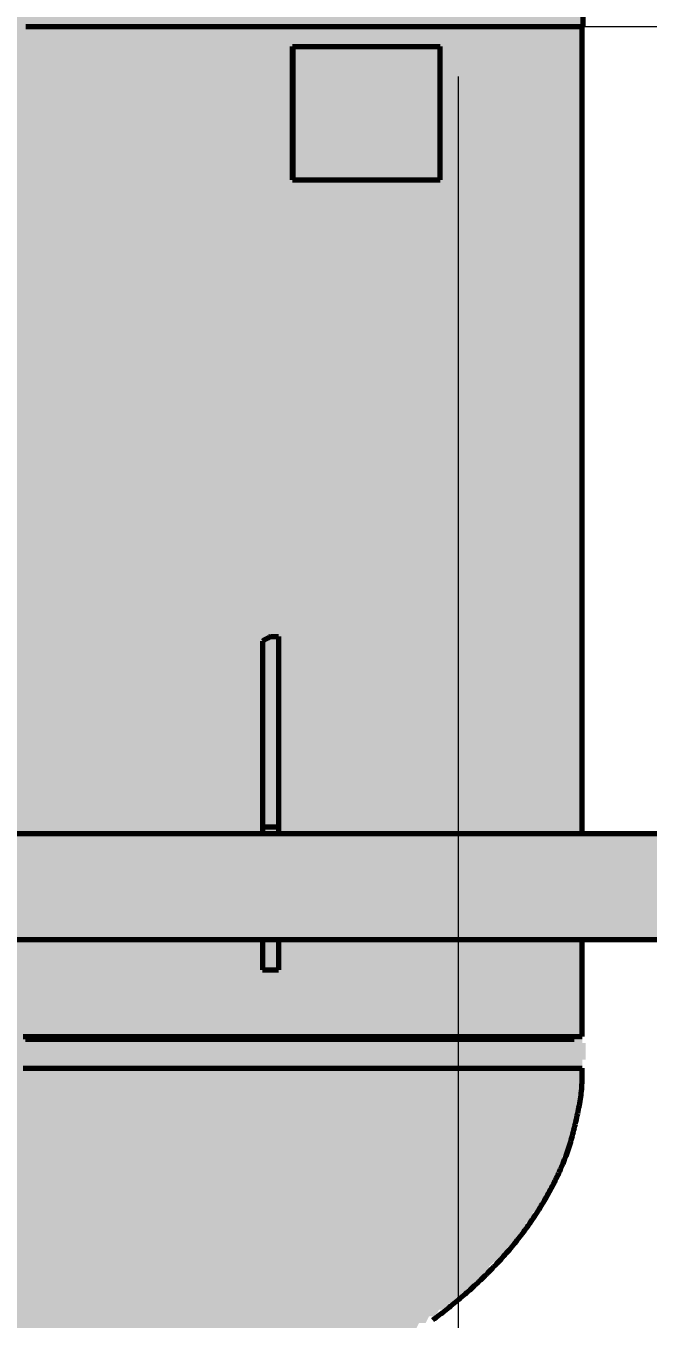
# Model space of a CAD drawing. Header units: millimetres. Extents: x 0 to 2382, y 0 to 420.
# Drawn here: x 2180.81 to 2199.48, y 236.02 to 274.82 of the extents above; entities that cross this region are included whole.
import ezdxf

# ---------------------------------------------------------------- set-up
doc = ezdxf.new("R2010")
doc.units = ezdxf.units.MM
for name, color, linetype, lineweight in [('01-VISIBLE', 7, 'CONTINUOUS', 70), ('04-COTA', 3, 'CONTINUOUS', 18), ('13-GRAFICA', 30, 'CONTINUOUS', 18)]:
    doc.layers.add(name, color=color, linetype=linetype, lineweight=lineweight)
doc.styles.add('ISO3098', font='isocpeur.ttf')
doc.dimstyles.new('FLAMA-IRAM', dxfattribs={"dimtxt": 3.5, "dimasz": 3.5, "dimexe": 2, "dimexo": 1.5, "dimgap": 1, "dimtad": 1, "dimdec": 1, "dimtxsty": 'ISO3098', "dimblk": 'IRAM_FLECHA', "dimblk1": 'IRAM_FLECHA', "dimblk2": 'IRAM_FLECHA', "dimcen": 2.5, "dimclrd": 256, "dimclre": 256, "dimclrt": 256, "dimazin": 3, "dimtfac": 1, "dimtmove": 0, "dimatfit": 3, "dimlwd": 18, "dimlwe": 18})

# ---------------------------------------------------------------- blocks, each defined once
blk = doc.blocks.new('IRAM_FLECHA')
blk.add_solid([(0, 0), (-1, 0.125), (-1, -0.125)])

msp = doc.modelspace()

# ---------------------------------------------------------------- hatches: boundary and pattern name
at = {"layer": '13-GRAFICA', "true_color": 0xb21820}
h = msp.add_hatch(color=7, dxfattribs=at)
h.dxf.hatch_style = 1
h.paths.add_polyline_path([(2197, 334.5), (2197, 296.2), (2197, 274.8), (2197, 250.6), (2193.2, 250.6), (2193.2, 270.2), (2193.2, 274.2), (2193.2, 274.8), (2196.8, 274.8), (2196.8, 296.2), (2193.2, 296.2), (2193.2, 334.5)])
h = msp.add_hatch(color=7, dxfattribs=at)
h.dxf.hatch_style = 1
h.paths.add_polyline_path([(2197.5, 334.5), (2197.5, 250.6), (2197.4, 250.6), (2197.4, 274.8), (2197.4, 296.2), (2197.4, 334.5)])
at = {"layer": '13-GRAFICA', "true_color": 0xffffff}
h = msp.add_hatch(color=7, dxfattribs=at)
h.dxf.hatch_style = 1
h.paths.add_polyline_path([(2196.8, 296.2), (2196.8, 274.8), (2159.2, 274.8), (2159.2, 296.2)])
h = msp.add_hatch(color=7, dxfattribs=at)
h.dxf.hatch_style = 1
h.paths.add_polyline_path([(2197, 274.8), (2197, 296.2), (2197.4, 296.2), (2197.4, 274.8)])
at = {"layer": '13-GRAFICA', "true_color": 0xb21820}
h = msp.add_hatch(color=7, dxfattribs=at)
h.dxf.hatch_style = 1
h.paths.add_polyline_path([(2188.4, 250.6), (2188.4, 256.5), (2187.9, 256.4), (2187.9, 250.6), (2178.2, 250.6), (2178.2, 269.9), (2180.3, 269.9), (2180.3, 274.5), (2178.2, 274.5), (2178.2, 274.8), (2188.8, 274.8), (2188.8, 274.2), (2188.8, 270.2), (2188.8, 250.6)])
h = msp.add_hatch(color=7, dxfattribs=at)
h.dxf.hatch_style = 1
h.paths.add_polyline_path([(2193.2, 274.8), (2193.2, 274.2), (2188.8, 274.2), (2188.8, 274.8)])
h = msp.add_hatch(color=7, dxfattribs=at)
h.dxf.hatch_style = 1
h.paths.add_polyline_path([(2197, 250.6), (2197, 274.8), (2197.4, 274.8), (2197.4, 250.6)])
at = {"layer": '13-GRAFICA', "true_color": 0xf7c8d7}
h = msp.add_hatch(color=7, dxfattribs=at)
h.dxf.hatch_style = 1
h.paths.add_polyline_path([(2188.8, 270.2), (2188.8, 274.2), (2193.2, 274.2), (2193.2, 270.2)])
at = {"layer": '13-GRAFICA', "true_color": 0x005eaa}
h = msp.add_hatch(color=7, dxfattribs=at)
h.dxf.hatch_style = 1
h.paths.add_polyline_path([(2192.934, 272.998), (2192.928, 272.941), (2192.919, 272.884), (2192.906, 272.828), (2192.889, 272.773), (2192.869, 272.719), (2192.845, 272.667), (2192.818, 272.616), (2192.788, 272.567), (2192.754, 272.52), (2192.718, 272.476), (2192.678, 272.434), (2192.636, 272.394), (2192.592, 272.358), (2192.545, 272.324), (2192.496, 272.294), (2192.445, 272.267), (2192.393, 272.243), (2192.339, 272.223), (2192.284, 272.206), (2192.228, 272.193), (2192.171, 272.184), (2192.114, 272.178), (2192.056, 272.176), (2191.998, 272.178), (2191.941, 272.184), (2191.884, 272.193), (2191.828, 272.206), (2191.773, 272.223), (2191.719, 272.243), (2191.667, 272.267), (2191.616, 272.294), (2191.567, 272.324), (2191.52, 272.358), (2191.476, 272.394), (2191.434, 272.434), (2191.394, 272.476), (2191.358, 272.52), (2191.324, 272.567), (2191.294, 272.616), (2191.267, 272.667), (2191.243, 272.719), (2191.223, 272.773), (2191.206, 272.828), (2191.193, 272.884), (2191.184, 272.941), (2191.178, 272.998), (2191.176, 273.056), (2191.178, 273.114), (2191.184, 273.171), (2191.193, 273.228), (2191.206, 273.284), (2191.223, 273.339), (2191.243, 273.393), (2191.267, 273.445), (2191.294, 273.496), (2191.324, 273.545), (2191.358, 273.592), (2191.394, 273.636), (2191.434, 273.678), (2191.476, 273.718), (2191.52, 273.754), (2191.567, 273.788), (2191.616, 273.818), (2191.667, 273.845), (2191.719, 273.869), (2191.773, 273.889), (2191.828, 273.906), (2191.884, 273.919), (2191.941, 273.928), (2191.998, 273.934), (2192.056, 273.936), (2192.114, 273.934), (2192.171, 273.928), (2192.228, 273.919), (2192.284, 273.906), (2192.339, 273.889), (2192.393, 273.869), (2192.445, 273.845), (2192.496, 273.818), (2192.545, 273.788), (2192.592, 273.754), (2192.636, 273.718), (2192.678, 273.678), (2192.718, 273.636), (2192.754, 273.592), (2192.788, 273.545), (2192.818, 273.496), (2192.845, 273.445), (2192.869, 273.393), (2192.889, 273.339), (2192.906, 273.284), (2192.919, 273.228), (2192.928, 273.171), (2192.934, 273.114), (2192.936, 273.056)])
at = {"layer": '13-GRAFICA', "true_color": 0xb21820}
h = msp.add_hatch(color=7, dxfattribs=at)
h.dxf.hatch_style = 1
h.paths.add_polyline_path([(2188.8, 250.6), (2188.8, 270.2), (2193.2, 270.2), (2193.2, 250.6)])
h = msp.add_hatch(color=7, dxfattribs=at)
h.dxf.hatch_style = 1
h.paths.add_polyline_path([(2188.4, 256.5), (2188.4, 250.6), (2187.9, 250.6), (2187.9, 256.4)])
h = msp.add_hatch(color=7, dxfattribs=at)
h.dxf.hatch_style = 1
h.paths.add_polyline_path([(2153.3, 247.4), (2153.3, 250.6), (2202.7, 250.6), (2202.7, 247.4)])
h = msp.add_hatch(color=7, dxfattribs=at)
h.dxf.hatch_style = 1
h.paths.add_polyline_path([(2167.6, 247.4), (2167.6, 246.5), (2168.1, 246.5), (2168.1, 247.4), (2177.8, 247.4), (2177.8, 244.6), (2178.2, 244.6), (2178.2, 247.4), (2187.9, 247.4), (2187.9, 246.5), (2188.4, 246.5), (2188.4, 247.4), (2197.5, 247.4), (2197.5, 244.5), (2158.5, 244.5), (2158.5, 247.4)])
h = msp.add_hatch(color=7, dxfattribs=at)
h.dxf.hatch_style = 1
h.paths.add_polyline_path([(2188.4, 247.4), (2188.4, 246.5), (2187.9, 246.5), (2187.9, 247.4)])
h = msp.add_hatch(color=7, dxfattribs=at)
h.dxf.hatch_style = 1
h.paths.add_polyline_path([(2197.1, 244.5), (2197.1, 244.4), (2158.9, 244.4), (2158.9, 244.5)])
h = msp.add_hatch(color=7, dxfattribs=at)
h.dxf.hatch_style = 1
h.paths.add_polyline_path([(2158.4, 243.8), (2158.4, 244.3), (2158.5, 244.3), (2158.5, 244.4), (2197.5, 244.4), (2197.5, 244.3), (2197.6, 244.3), (2197.6, 243.8), (2197.5, 243.8), (2197.5, 243.7), (2158.5, 243.7), (2158.5, 243.8)])
h = msp.add_hatch(color=7, dxfattribs=at)
h.dxf.hatch_style = 1
h.paths.add_polyline_path([(2176.9, 231.9), (2176.9, 232), (2176.5, 232), (2176.5, 232.1), (2176.1, 232.1), (2176.1, 232.2), (2175.6, 232.2), (2175.6, 232.3), (2175.2, 232.3), (2175.2, 232.4), (2174.8, 232.4), (2174.8, 232.5), (2174.3, 232.5), (2174.3, 232.6), (2173.4, 232.6), (2173.4, 232.7), (2171.9, 232.8), (2171.9, 232.9), (2171.6, 232.9), (2171.6, 233), (2171.4, 233), (2171.4, 233.1), (2171.1, 233.1), (2171.1, 233.2), (2170.8, 233.2), (2170.8, 233.3), (2170.5, 233.3), (2170.5, 233.4), (2170.2, 233.4), (2170.2, 233.5), (2169.9, 233.5), (2169.9, 233.6), (2169, 233.7), (2169, 233.8), (2168.6, 233.8), (2168.6, 233.9), (2168.2, 233.9), (2168.2, 234), (2167.7, 234), (2167.7, 234.1), (2167.3, 234.1), (2167.3, 234.2), (2166.8, 234.2), (2166.8, 234.3), (2166.4, 234.3), (2166.4, 234.4), (2165.7, 234.5), (2165.4, 234.9), (2165.2, 234.9), (2164.9, 235.3), (2164.7, 235.3), (2164.5, 235.6), (2164.3, 235.6), (2164, 236), (2163.8, 236), (2163.5, 236.4), (2163.3, 236.4), (2163, 236.8), (2162.8, 236.8), (2162.5, 237.2), (2162.3, 237.2), (2162.1, 237.5), (2161.9, 237.5), (2161.6, 237.9), (2161.4, 237.9), (2161.4, 238), (2161, 238.3), (2161, 238.5), (2160.9, 238.5), (2160.9, 238.7), (2160.8, 238.7), (2160.8, 238.9), (2160.7, 238.9), (2160.5, 239.5), (2160.3, 239.6), (2160.3, 239.8), (2160.2, 239.8), (2160.2, 240), (2160.1, 240), (2160.1, 240.2), (2160, 240.2), (2160, 240.4), (2159.9, 240.4), (2159.9, 240.6), (2159.8, 240.6), (2159.8, 240.8), (2159.7, 240.8), (2159.7, 241), (2159.6, 241), (2159.6, 241.2), (2159.5, 241.2), (2159.5, 241.4), (2159.4, 241.4), (2159.4, 241.6), (2159.3, 241.6), (2159.3, 241.8), (2159.2, 241.8), (2159.2, 242), (2159.1, 242), (2159.1, 242.3), (2159, 242.3), (2159, 242.5), (2158.9, 242.5), (2158.9, 242.7), (2158.8, 242.7), (2158.8, 243), (2158.7, 243), (2158.7, 243.2), (2158.6, 243.2), (2158.6, 243.4), (2158.5, 243.4), (2158.5, 243.7), (2197.5, 243.7), (2197.5, 242.8), (2197.4, 242.8), (2197.4, 242.2), (2197.3, 242.2), (2197.3, 241.7), (2197.2, 241.7), (2197.1, 241.1), (2197, 241.1), (2197, 240.9), (2196.9, 240.9), (2196.9, 240.6), (2196.8, 240.6), (2196.7, 240.1), (2196.5, 240), (2196.4, 239.6), (2196.2, 239.5), (2196.2, 239.3), (2196, 239.2), (2196, 239), (2195.8, 238.9), (2195.8, 238.7), (2195.6, 238.6), (2195.6, 238.4), (2194.7, 237.6), (2194.7, 237.4), (2194.6, 237.4), (2194, 236.7), (2193.8, 236.7), (2193.7, 236.5), (2193.5, 236.5), (2193.4, 236.3), (2193.2, 236.3), (2193.1, 236.1), (2192.9, 236.1), (2192.8, 235.9), (2192.6, 235.9), (2192.5, 235.7), (2192.3, 235.7), (2192.3, 235.6), (2192, 235.5), (2191.9, 235.3), (2191.5, 235.2), (2191.4, 235), (2191.2, 235), (2191.1, 234.8), (2190.9, 234.8), (2190.9, 234.7), (2190.6, 234.6), (2190.5, 234.4), (2190.2, 234.4), (2190.2, 234.3), (2189.6, 234.2), (2189.6, 234.1), (2189.4, 234.1), (2189.4, 234), (2188.5, 233.8), (2188.5, 233.7), (2188.3, 233.7), (2188.3, 233.6), (2188, 233.6), (2188, 233.5), (2187.7, 233.5), (2187.7, 233.4), (2187.5, 233.4), (2187.5, 233.3), (2186.6, 233.1), (2186.6, 233), (2186.1, 232.9), (2186.1, 232.8), (2185.8, 232.8), (2185.8, 232.7), (2185.6, 232.7), (2185.6, 232.6), (2184.2, 232.5), (2184.2, 232.4), (2183.3, 232.4), (2183.3, 232.3), (2182.5, 232.3), (2182.5, 232.2), (2181.7, 232.2), (2181.7, 232.1), (2180.8, 232.1), (2180.8, 232), (2180, 232), (2180, 231.9), (2179.2, 231.9), (2179.2, 231.8), (2178.3, 231.8), (2178.3, 231.7), (2177.8, 231.7), (2177.8, 231.8)])

# ---------------------------------------------------------------- linework, layer by layer
at = {"layer": '01-VISIBLE'}
for p, q in [((2197.53, 274.799), (2197.53, 296.201)), ((2197.5, 250.588), (2197.5, 274.799)), ((2188.807, 274.199), (2188.824, 274.199)), ((2188.807, 270.199), (2188.807, 274.199)), ((2188.824, 270.199), (2188.824, 274.199)), ((2193.239, 270.199), (2193.239, 274.199)), ((2188.807, 270.199), (2188.824, 270.199)), ((2188.15, 256.5), (2188.387, 256.5)), ((2188.387, 256.5), (2188.387, 250.794)), ((2187.912, 256.364), (2187.912, 250.794)), ((2187.912, 250.794), (2187.912, 250.588)), ((2187.912, 250.794), (2188.387, 250.794)), ((2188.387, 250.794), (2188.387, 250.588)), ((2153.3, 250.588), (2202.7, 250.588)), ((2153.3, 247.412), (2202.7, 247.412)), ((2187.912, 247.412), (2187.912, 246.5)), ((2188.387, 247.412), (2188.387, 246.5)), ((2197.5, 244.5), (2197.5, 247.412)), ((2187.912, 246.5), (2188.387, 246.5)), ((2197.073, 244.405), (2197.025, 244.5))]:
    msp.add_line(p, q, dxfattribs=at)
for points in [[(2180.804, 274.799), (2180.854, 274.799), (2180.904, 274.799), (2180.954, 274.799), (2181.004, 274.799), (2181.054, 274.799), (2181.105, 274.799), (2181.155, 274.799), (2181.205, 274.799), (2181.255, 274.799), (2181.305, 274.799), (2181.355, 274.799), (2181.405, 274.799), (2181.455, 274.799), (2181.505, 274.799), (2181.555, 274.799), (2181.605, 274.799), (2181.655, 274.799), (2181.706, 274.799), (2181.756, 274.799), (2181.806, 274.799), (2181.856, 274.799), (2181.906, 274.799), (2181.956, 274.799), (2182.006, 274.799), (2182.056, 274.799), (2182.106, 274.799), (2182.156, 274.799), (2182.206, 274.799), (2182.256, 274.799), (2182.306, 274.799), (2182.357, 274.799), (2182.407, 274.799), (2182.457, 274.799), (2182.507, 274.799), (2182.557, 274.799), (2182.607, 274.799), (2182.657, 274.799), (2182.707, 274.799), (2182.757, 274.799), (2182.807, 274.799), (2182.857, 274.799), (2182.907, 274.799), (2182.957, 274.799), (2183.008, 274.799), (2183.058, 274.799), (2183.108, 274.799), (2183.158, 274.799), (2183.208, 274.799), (2183.258, 274.799), (2183.308, 274.799), (2183.358, 274.799), (2183.408, 274.799), (2183.458, 274.799), (2183.508, 274.799), (2183.558, 274.799), (2183.608, 274.799), (2183.659, 274.799), (2183.709, 274.799), (2183.759, 274.799), (2183.809, 274.799), (2183.859, 274.799), (2183.909, 274.799), (2183.959, 274.799), (2184.009, 274.799), (2184.059, 274.799), (2184.109, 274.799), (2184.159, 274.799), (2184.209, 274.799), (2184.259, 274.799), (2184.31, 274.799), (2184.36, 274.799), (2184.41, 274.799), (2184.46, 274.799), (2184.51, 274.799), (2184.56, 274.799), (2184.61, 274.799), (2184.66, 274.799), (2184.71, 274.799), (2184.76, 274.799), (2184.81, 274.799), (2184.86, 274.799), (2184.91, 274.799), (2184.961, 274.799), (2185.011, 274.799), (2185.061, 274.799), (2185.111, 274.799), (2185.161, 274.799), (2185.211, 274.799), (2185.261, 274.799), (2185.311, 274.799), (2185.361, 274.799), (2185.411, 274.799), (2185.461, 274.799), (2185.511, 274.799), (2185.561, 274.799), (2185.612, 274.799), (2185.662, 274.799), (2185.712, 274.799), (2185.762, 274.799), (2185.812, 274.799), (2185.862, 274.799), (2185.912, 274.799), (2185.962, 274.799), (2186.012, 274.799), (2186.062, 274.799), (2186.112, 274.799), (2186.162, 274.799), (2186.212, 274.799), (2186.263, 274.799), (2186.313, 274.799), (2186.363, 274.799), (2186.413, 274.799), (2186.463, 274.799), (2186.513, 274.799), (2186.563, 274.799), (2186.613, 274.799), (2186.663, 274.799), (2186.713, 274.799), (2186.763, 274.799), (2186.813, 274.799), (2186.863, 274.799), (2186.914, 274.799), (2186.964, 274.799), (2187.014, 274.799), (2187.064, 274.799), (2187.114, 274.799), (2187.164, 274.799), (2187.214, 274.799), (2187.264, 274.799), (2187.314, 274.799), (2187.364, 274.799), (2187.414, 274.799), (2187.464, 274.799), (2187.514, 274.799), (2187.565, 274.799), (2187.615, 274.799), (2187.665, 274.799), (2187.715, 274.799), (2187.765, 274.799), (2187.815, 274.799), (2187.865, 274.799), (2187.915, 274.799), (2187.965, 274.799), (2188.015, 274.799), (2188.065, 274.799), (2188.115, 274.799), (2188.166, 274.799), (2188.216, 274.799), (2188.266, 274.799), (2188.316, 274.799), (2188.366, 274.799), (2188.416, 274.799), (2188.466, 274.799), (2188.516, 274.799), (2188.566, 274.799), (2188.616, 274.799), (2188.666, 274.799), (2188.716, 274.799), (2188.766, 274.799), (2188.817, 274.799), (2188.867, 274.799), (2188.917, 274.799), (2188.967, 274.799), (2189.017, 274.799), (2189.067, 274.799), (2189.117, 274.799), (2189.167, 274.799), (2189.217, 274.799), (2189.267, 274.799), (2189.317, 274.799), (2189.367, 274.799), (2189.417, 274.799), (2189.468, 274.799), (2189.518, 274.799), (2189.568, 274.799), (2189.618, 274.799), (2189.668, 274.799), (2189.718, 274.799), (2189.768, 274.799), (2189.818, 274.799), (2189.868, 274.799), (2189.918, 274.799), (2189.968, 274.799), (2190.018, 274.799), (2190.068, 274.799), (2190.119, 274.799), (2190.169, 274.799), (2190.219, 274.799), (2190.269, 274.799), (2190.319, 274.799), (2190.369, 274.799), (2190.419, 274.799), (2190.469, 274.799), (2190.519, 274.799), (2190.569, 274.799), (2190.619, 274.799), (2190.669, 274.799), (2190.719, 274.799), (2190.77, 274.799), (2190.82, 274.799), (2190.87, 274.799), (2190.92, 274.799), (2190.97, 274.799), (2191.02, 274.799), (2191.07, 274.799), (2191.12, 274.799), (2191.17, 274.799), (2191.22, 274.799), (2191.27, 274.799), (2191.32, 274.799), (2191.37, 274.799), (2191.421, 274.799), (2191.471, 274.799), (2191.521, 274.799), (2191.571, 274.799), (2191.621, 274.799), (2191.671, 274.799), (2191.721, 274.799), (2191.771, 274.799), (2191.821, 274.799), (2191.871, 274.799), (2191.921, 274.799), (2191.971, 274.799), (2192.021, 274.799), (2192.072, 274.799), (2192.122, 274.799), (2192.172, 274.799), (2192.222, 274.799), (2192.272, 274.799), (2192.322, 274.799), (2192.372, 274.799), (2192.422, 274.799), (2192.472, 274.799), (2192.522, 274.799), (2192.572, 274.799), (2192.622, 274.799), (2192.672, 274.799), (2192.723, 274.799), (2192.773, 274.799), (2192.823, 274.799), (2192.873, 274.799), (2192.923, 274.799), (2192.973, 274.799), (2193.023, 274.799), (2193.073, 274.799), (2193.123, 274.799), (2193.173, 274.799), (2193.223, 274.799), (2193.273, 274.799), (2193.323, 274.799), (2193.374, 274.799), (2193.424, 274.799), (2193.474, 274.799), (2193.524, 274.799), (2193.574, 274.799), (2193.624, 274.799), (2193.674, 274.799), (2193.724, 274.799), (2193.774, 274.799), (2193.824, 274.799), (2193.874, 274.799), (2193.924, 274.799), (2193.974, 274.799), (2194.025, 274.799), (2194.075, 274.799), (2194.125, 274.799), (2194.175, 274.799), (2194.225, 274.799), (2194.275, 274.799), (2194.325, 274.799), (2194.375, 274.799), (2194.425, 274.799), (2194.475, 274.799), (2194.525, 274.799), (2194.575, 274.799), (2194.626, 274.799), (2194.676, 274.799), (2194.726, 274.799), (2194.776, 274.799), (2194.826, 274.799), (2194.876, 274.799), (2194.926, 274.799), (2194.976, 274.799), (2195.026, 274.799), (2195.076, 274.799), (2195.126, 274.799), (2195.176, 274.799), (2195.226, 274.799), (2195.277, 274.799), (2195.327, 274.799), (2195.377, 274.799), (2195.427, 274.799), (2195.477, 274.799), (2195.527, 274.799), (2195.577, 274.799), (2195.627, 274.799), (2195.677, 274.799), (2195.727, 274.799), (2195.777, 274.799), (2195.827, 274.799), (2195.877, 274.799), (2195.928, 274.799), (2195.978, 274.799), (2196.028, 274.799), (2196.078, 274.799), (2196.128, 274.799), (2196.178, 274.799), (2196.228, 274.799), (2196.278, 274.799), (2196.328, 274.799), (2196.378, 274.799), (2196.428, 274.799), (2196.478, 274.799), (2196.528, 274.799), (2196.579, 274.799), (2196.629, 274.799), (2196.679, 274.799), (2196.729, 274.799), (2196.779, 274.799), (2196.829, 274.799), (2196.879, 274.799), (2196.929, 274.799), (2196.979, 274.799), (2197.029, 274.799), (2197.079, 274.799), (2197.129, 274.799), (2197.179, 274.799), (2197.23, 274.799), (2197.28, 274.799), (2197.33, 274.799), (2197.38, 274.799), (2197.43, 274.799), (2197.48, 274.799), (2197.53, 274.799)], [(2188.824, 274.199), (2188.874, 274.199), (2188.924, 274.199), (2188.974, 274.199), (2189.025, 274.199), (2189.075, 274.199), (2189.125, 274.199), (2189.175, 274.199), (2189.225, 274.199), (2189.275, 274.199), (2189.326, 274.199), (2189.376, 274.199), (2189.426, 274.199), (2189.476, 274.199), (2189.526, 274.199), (2189.576, 274.199), (2189.627, 274.199), (2189.677, 274.199), (2189.727, 274.199), (2189.777, 274.199), (2189.827, 274.199), (2189.877, 274.199), (2189.928, 274.199), (2189.978, 274.199), (2190.028, 274.199), (2190.078, 274.199), (2190.128, 274.199), (2190.178, 274.199), (2190.229, 274.199), (2190.279, 274.199), (2190.329, 274.199), (2190.379, 274.199), (2190.429, 274.199), (2190.479, 274.199), (2190.53, 274.199), (2190.58, 274.199), (2190.63, 274.199), (2190.68, 274.199), (2190.73, 274.199), (2190.78, 274.199), (2190.831, 274.199), (2190.881, 274.199), (2190.931, 274.199), (2190.981, 274.199), (2191.031, 274.199), (2191.082, 274.199), (2191.132, 274.199), (2191.182, 274.199), (2191.232, 274.199), (2191.282, 274.199), (2191.332, 274.199), (2191.383, 274.199), (2191.433, 274.199), (2191.483, 274.199), (2191.533, 274.199), (2191.583, 274.199), (2191.633, 274.199), (2191.684, 274.199), (2191.734, 274.199), (2191.784, 274.199), (2191.834, 274.199), (2191.884, 274.199), (2191.934, 274.199), (2191.985, 274.199), (2192.035, 274.199), (2192.085, 274.199), (2192.135, 274.199), (2192.185, 274.199), (2192.235, 274.199), (2192.286, 274.199), (2192.336, 274.199), (2192.386, 274.199), (2192.436, 274.199), (2192.486, 274.199), (2192.536, 274.199), (2192.587, 274.199), (2192.637, 274.199), (2192.687, 274.199), (2192.737, 274.199), (2192.787, 274.199), (2192.837, 274.199), (2192.888, 274.199), (2192.938, 274.199), (2192.988, 274.199), (2193.038, 274.199), (2193.088, 274.199), (2193.139, 274.199), (2193.189, 274.199), (2193.239, 274.199)], [(2188.824, 270.199), (2188.874, 270.199), (2188.924, 270.199), (2188.974, 270.199), (2189.025, 270.199), (2189.075, 270.199), (2189.125, 270.199), (2189.175, 270.199), (2189.225, 270.199), (2189.275, 270.199), (2189.326, 270.199), (2189.376, 270.199), (2189.426, 270.199), (2189.476, 270.199), (2189.526, 270.199), (2189.576, 270.199), (2189.627, 270.199), (2189.677, 270.199), (2189.727, 270.199), (2189.777, 270.199), (2189.827, 270.199), (2189.877, 270.199), (2189.928, 270.199), (2189.978, 270.199), (2190.028, 270.199), (2190.078, 270.199), (2190.128, 270.199), (2190.178, 270.199), (2190.229, 270.199), (2190.279, 270.199), (2190.329, 270.199), (2190.379, 270.199), (2190.429, 270.199), (2190.479, 270.199), (2190.53, 270.199), (2190.58, 270.199), (2190.63, 270.199), (2190.68, 270.199), (2190.73, 270.199), (2190.78, 270.199), (2190.831, 270.199), (2190.881, 270.199), (2190.931, 270.199), (2190.981, 270.199), (2191.031, 270.199), (2191.082, 270.199), (2191.132, 270.199), (2191.182, 270.199), (2191.232, 270.199), (2191.282, 270.199), (2191.332, 270.199), (2191.383, 270.199), (2191.433, 270.199), (2191.483, 270.199), (2191.533, 270.199), (2191.583, 270.199), (2191.633, 270.199), (2191.684, 270.199), (2191.734, 270.199), (2191.784, 270.199), (2191.834, 270.199), (2191.884, 270.199), (2191.934, 270.199), (2191.985, 270.199), (2192.035, 270.199), (2192.085, 270.199), (2192.135, 270.199), (2192.185, 270.199), (2192.235, 270.199), (2192.286, 270.199), (2192.336, 270.199), (2192.386, 270.199), (2192.436, 270.199), (2192.486, 270.199), (2192.536, 270.199), (2192.587, 270.199), (2192.637, 270.199), (2192.687, 270.199), (2192.737, 270.199), (2192.787, 270.199), (2192.837, 270.199), (2192.888, 270.199), (2192.938, 270.199), (2192.988, 270.199), (2193.038, 270.199), (2193.088, 270.199), (2193.139, 270.199), (2193.189, 270.199), (2193.239, 270.199)], [(2188.15, 256.5), (2188.111, 256.477), (2188.071, 256.454), (2188.031, 256.432), (2187.992, 256.409), (2187.952, 256.387), (2187.912, 256.364)], [(2180.73, 244.5), (2180.827, 244.5), (2180.925, 244.5), (2181.023, 244.5), (2181.12, 244.5), (2181.218, 244.5), (2181.315, 244.5), (2181.412, 244.5), (2181.51, 244.5), (2181.608, 244.5), (2181.705, 244.5), (2181.803, 244.5), (2181.9, 244.5), (2181.997, 244.5), (2182.095, 244.5), (2182.193, 244.5), (2182.29, 244.5), (2182.387, 244.5), (2182.485, 244.5), (2182.582, 244.5), (2182.68, 244.5), (2182.778, 244.5), (2182.875, 244.5), (2182.972, 244.5), (2183.07, 244.5), (2183.168, 244.5), (2183.265, 244.5), (2183.363, 244.5), (2183.46, 244.5), (2183.557, 244.5), (2183.655, 244.5), (2183.753, 244.5), (2183.85, 244.5), (2183.948, 244.5), (2184.045, 244.5), (2184.142, 244.5), (2184.24, 244.5), (2184.338, 244.5), (2184.435, 244.5), (2184.532, 244.5), (2184.63, 244.5), (2184.727, 244.5), (2184.825, 244.5), (2184.923, 244.5), (2185.02, 244.5), (2185.117, 244.5), (2185.215, 244.5), (2185.312, 244.5), (2185.41, 244.5), (2185.508, 244.5), (2185.605, 244.5), (2185.702, 244.5), (2185.8, 244.5), (2185.898, 244.5), (2185.995, 244.5), (2186.093, 244.5), (2186.19, 244.5), (2186.287, 244.5), (2186.385, 244.5), (2186.483, 244.5), (2186.58, 244.5), (2186.677, 244.5), (2186.775, 244.5), (2186.872, 244.5), (2186.97, 244.5), (2187.068, 244.5), (2187.165, 244.5), (2187.262, 244.5), (2187.36, 244.5), (2187.457, 244.5), (2187.555, 244.5), (2187.653, 244.5), (2187.75, 244.5), (2187.847, 244.5), (2187.945, 244.5), (2188.043, 244.5), (2188.14, 244.5), (2188.238, 244.5), (2188.335, 244.5), (2188.432, 244.5), (2188.53, 244.5), (2188.628, 244.5), (2188.725, 244.5), (2188.823, 244.5), (2188.92, 244.5), (2189.017, 244.5), (2189.115, 244.5), (2189.213, 244.5), (2189.31, 244.5), (2189.407, 244.5), (2189.505, 244.5), (2189.602, 244.5), (2189.7, 244.5), (2189.798, 244.5), (2189.895, 244.5), (2189.992, 244.5), (2190.09, 244.5), (2190.188, 244.5), (2190.285, 244.5), (2190.383, 244.5), (2190.48, 244.5), (2190.577, 244.5), (2190.675, 244.5), (2190.773, 244.5), (2190.87, 244.5), (2190.968, 244.5), (2191.065, 244.5), (2191.162, 244.5), (2191.26, 244.5), (2191.358, 244.5), (2191.455, 244.5), (2191.552, 244.5), (2191.65, 244.5), (2191.747, 244.5), (2191.845, 244.5), (2191.943, 244.5), (2192.04, 244.5), (2192.137, 244.5), (2192.235, 244.5), (2192.332, 244.5), (2192.43, 244.5), (2192.528, 244.5), (2192.625, 244.5), (2192.722, 244.5), (2192.82, 244.5), (2192.918, 244.5), (2193.015, 244.5), (2193.113, 244.5), (2193.21, 244.5), (2193.307, 244.5), (2193.405, 244.5), (2193.503, 244.5), (2193.6, 244.5), (2193.698, 244.5), (2193.795, 244.5), (2193.892, 244.5), (2193.99, 244.5), (2194.088, 244.5), (2194.185, 244.5), (2194.282, 244.5), (2194.38, 244.5), (2194.477, 244.5), (2194.575, 244.5), (2194.673, 244.5), (2194.77, 244.5), (2194.867, 244.5), (2194.965, 244.5), (2195.062, 244.5), (2195.16, 244.5), (2195.258, 244.5), (2195.355, 244.5), (2195.452, 244.5), (2195.55, 244.5), (2195.648, 244.5), (2195.745, 244.5), (2195.843, 244.5), (2195.94, 244.5), (2196.037, 244.5), (2196.135, 244.5), (2196.233, 244.5), (2196.33, 244.5), (2196.427, 244.5), (2196.525, 244.5), (2196.622, 244.5), (2196.72, 244.5), (2196.818, 244.5), (2196.915, 244.5), (2197.012, 244.5), (2197.11, 244.5), (2197.207, 244.5), (2197.305, 244.5), (2197.403, 244.5), (2197.5, 244.5)], [(2197.262, 244.405), (2197.166, 244.405), (2197.07, 244.405), (2196.974, 244.405), (2196.877, 244.405), (2196.781, 244.405), (2196.685, 244.405), (2196.588, 244.405), (2196.492, 244.405), (2196.396, 244.405), (2196.299, 244.405), (2196.203, 244.405), (2196.107, 244.405), (2196.01, 244.405), (2195.914, 244.405), (2195.818, 244.405), (2195.722, 244.405), (2195.625, 244.405), (2195.529, 244.405), (2195.433, 244.405), (2195.336, 244.405), (2195.24, 244.405), (2195.144, 244.405), (2195.047, 244.405), (2194.951, 244.405), (2194.855, 244.405), (2194.758, 244.405), (2194.662, 244.405), (2194.566, 244.405), (2194.469, 244.405), (2194.373, 244.405), (2194.277, 244.405), (2194.181, 244.405), (2194.084, 244.405), (2193.988, 244.405), (2193.892, 244.405), (2193.795, 244.405), (2193.699, 244.405), (2193.603, 244.405), (2193.506, 244.405), (2193.41, 244.405), (2193.314, 244.405), (2193.217, 244.405), (2193.121, 244.405), (2193.025, 244.405), (2192.928, 244.405), (2192.832, 244.405), (2192.736, 244.405), (2192.64, 244.405), (2192.543, 244.405), (2192.447, 244.405), (2192.351, 244.405), (2192.254, 244.405), (2192.158, 244.405), (2192.062, 244.405), (2191.965, 244.405), (2191.869, 244.405), (2191.773, 244.405), (2191.676, 244.405), (2191.58, 244.405), (2191.484, 244.405), (2191.387, 244.405), (2191.291, 244.405), (2191.195, 244.405), (2191.099, 244.405), (2191.002, 244.405), (2190.906, 244.405), (2190.81, 244.405), (2190.713, 244.405), (2190.617, 244.405), (2190.521, 244.405), (2190.424, 244.405), (2190.328, 244.405), (2190.232, 244.405), (2190.135, 244.405), (2190.039, 244.405), (2189.943, 244.405), (2189.846, 244.405), (2189.75, 244.405), (2189.654, 244.405), (2189.558, 244.405), (2189.461, 244.405), (2189.365, 244.405), (2189.269, 244.405), (2189.172, 244.405), (2189.076, 244.405), (2188.98, 244.405), (2188.883, 244.405), (2188.787, 244.405), (2188.691, 244.405), (2188.594, 244.405), (2188.498, 244.405), (2188.402, 244.405), (2188.305, 244.405), (2188.209, 244.405), (2188.113, 244.405), (2188.017, 244.405), (2187.92, 244.405), (2187.824, 244.405), (2187.728, 244.405), (2187.631, 244.405), (2187.535, 244.405), (2187.439, 244.405), (2187.342, 244.405), (2187.246, 244.405), (2187.15, 244.405), (2187.053, 244.405), (2186.957, 244.405), (2186.861, 244.405), (2186.764, 244.405), (2186.668, 244.405), (2186.572, 244.405), (2186.476, 244.405), (2186.379, 244.405), (2186.283, 244.405), (2186.187, 244.405), (2186.09, 244.405), (2185.994, 244.405), (2185.898, 244.405), (2185.801, 244.405), (2185.705, 244.405), (2185.609, 244.405), (2185.512, 244.405), (2185.416, 244.405), (2185.32, 244.405), (2185.223, 244.405), (2185.127, 244.405), (2185.031, 244.405), (2184.935, 244.405), (2184.838, 244.405), (2184.742, 244.405), (2184.646, 244.405), (2184.549, 244.405), (2184.453, 244.405), (2184.357, 244.405), (2184.26, 244.405), (2184.164, 244.405), (2184.068, 244.405), (2183.971, 244.405), (2183.875, 244.405), (2183.779, 244.405), (2183.682, 244.405), (2183.586, 244.405), (2183.49, 244.405), (2183.394, 244.405), (2183.297, 244.405), (2183.201, 244.405), (2183.105, 244.405), (2183.008, 244.405), (2182.912, 244.405), (2182.816, 244.405), (2182.719, 244.405), (2182.623, 244.405), (2182.527, 244.405), (2182.43, 244.405), (2182.334, 244.405), (2182.238, 244.405), (2182.141, 244.405), (2182.045, 244.405), (2181.949, 244.405), (2181.853, 244.405), (2181.756, 244.405), (2181.66, 244.405), (2181.564, 244.405), (2181.467, 244.405), (2181.371, 244.405), (2181.275, 244.405), (2181.178, 244.405), (2181.082, 244.405), (2180.986, 244.405), (2180.889, 244.405), (2180.793, 244.405)], [(2197.262, 244.405), (2197.231, 244.405), (2197.199, 244.405), (2197.168, 244.405), (2197.136, 244.405), (2197.104, 244.405), (2197.073, 244.405)], [(2180.73, 243.55), (2180.827, 243.55), (2180.925, 243.55), (2181.023, 243.55), (2181.12, 243.55), (2181.218, 243.55), (2181.315, 243.55), (2181.412, 243.55), (2181.51, 243.55), (2181.608, 243.55), (2181.705, 243.55), (2181.803, 243.55), (2181.9, 243.55), (2181.997, 243.55), (2182.095, 243.55), (2182.193, 243.55), (2182.29, 243.55), (2182.387, 243.55), (2182.485, 243.55), (2182.582, 243.55), (2182.68, 243.55), (2182.778, 243.55), (2182.875, 243.55), (2182.972, 243.55), (2183.07, 243.55), (2183.168, 243.55), (2183.265, 243.55), (2183.363, 243.55), (2183.46, 243.55), (2183.557, 243.55), (2183.655, 243.55), (2183.753, 243.55), (2183.85, 243.55), (2183.948, 243.55), (2184.045, 243.55), (2184.142, 243.55), (2184.24, 243.55), (2184.338, 243.55), (2184.435, 243.55), (2184.532, 243.55), (2184.63, 243.55), (2184.727, 243.55), (2184.825, 243.55), (2184.923, 243.55), (2185.02, 243.55), (2185.117, 243.55), (2185.215, 243.55), (2185.312, 243.55), (2185.41, 243.55), (2185.508, 243.55), (2185.605, 243.55), (2185.702, 243.55), (2185.8, 243.55), (2185.898, 243.55), (2185.995, 243.55), (2186.093, 243.55), (2186.19, 243.55), (2186.287, 243.55), (2186.385, 243.55), (2186.483, 243.55), (2186.58, 243.55), (2186.677, 243.55), (2186.775, 243.55), (2186.872, 243.55), (2186.97, 243.55), (2187.068, 243.55), (2187.165, 243.55), (2187.262, 243.55), (2187.36, 243.55), (2187.457, 243.55), (2187.555, 243.55), (2187.653, 243.55), (2187.75, 243.55), (2187.847, 243.55), (2187.945, 243.55), (2188.043, 243.55), (2188.14, 243.55), (2188.238, 243.55), (2188.335, 243.55), (2188.432, 243.55), (2188.53, 243.55), (2188.628, 243.55), (2188.725, 243.55), (2188.823, 243.55), (2188.92, 243.55), (2189.017, 243.55), (2189.115, 243.55), (2189.213, 243.55), (2189.31, 243.55), (2189.407, 243.55), (2189.505, 243.55), (2189.602, 243.55), (2189.7, 243.55), (2189.798, 243.55), (2189.895, 243.55), (2189.992, 243.55), (2190.09, 243.55), (2190.188, 243.55), (2190.285, 243.55), (2190.383, 243.55), (2190.48, 243.55), (2190.577, 243.55), (2190.675, 243.55), (2190.773, 243.55), (2190.87, 243.55), (2190.968, 243.55), (2191.065, 243.55), (2191.162, 243.55), (2191.26, 243.55), (2191.358, 243.55), (2191.455, 243.55), (2191.552, 243.55), (2191.65, 243.55), (2191.747, 243.55), (2191.845, 243.55), (2191.943, 243.55), (2192.04, 243.55), (2192.137, 243.55), (2192.235, 243.55), (2192.332, 243.55), (2192.43, 243.55), (2192.528, 243.55), (2192.625, 243.55), (2192.722, 243.55), (2192.82, 243.55), (2192.918, 243.55), (2193.015, 243.55), (2193.113, 243.55), (2193.21, 243.55), (2193.307, 243.55), (2193.405, 243.55), (2193.503, 243.55), (2193.6, 243.55), (2193.698, 243.55), (2193.795, 243.55), (2193.892, 243.55), (2193.99, 243.55), (2194.088, 243.55), (2194.185, 243.55), (2194.282, 243.55), (2194.38, 243.55), (2194.477, 243.55), (2194.575, 243.55), (2194.673, 243.55), (2194.77, 243.55), (2194.867, 243.55), (2194.965, 243.55), (2195.062, 243.55), (2195.16, 243.55), (2195.258, 243.55), (2195.355, 243.55), (2195.452, 243.55), (2195.55, 243.55), (2195.648, 243.55), (2195.745, 243.55), (2195.843, 243.55), (2195.94, 243.55), (2196.037, 243.55), (2196.135, 243.55), (2196.233, 243.55), (2196.33, 243.55), (2196.427, 243.55), (2196.525, 243.55), (2196.622, 243.55), (2196.72, 243.55), (2196.818, 243.55), (2196.915, 243.55), (2197.012, 243.55), (2197.11, 243.55), (2197.207, 243.55), (2197.305, 243.55), (2197.403, 243.55), (2197.5, 243.55)], [(2193.017, 235.997), (2193.068, 236.034), (2193.118, 236.072), (2193.168, 236.109), (2193.218, 236.147), (2193.267, 236.184), (2193.317, 236.222), (2193.366, 236.261), (2193.416, 236.299), (2193.465, 236.338), (2193.514, 236.377), (2193.562, 236.416), (2193.611, 236.455), (2193.659, 236.494), (2193.708, 236.534), (2193.756, 236.574), (2193.804, 236.614), (2193.851, 236.654), (2193.899, 236.695), (2193.946, 236.735), (2193.994, 236.776), (2194.041, 236.817), (2194.087, 236.859), (2194.134, 236.9), (2194.18, 236.942), (2194.227, 236.984), (2194.273, 237.026), (2194.319, 237.069), (2194.364, 237.111), (2194.41, 237.154), (2194.455, 237.197), (2194.5, 237.24), (2194.545, 237.284), (2194.59, 237.327), (2194.634, 237.371), (2194.678, 237.415), (2194.722, 237.46), (2194.766, 237.504), (2194.81, 237.549), (2194.853, 237.594), (2194.896, 237.639), (2194.939, 237.685), (2194.982, 237.73), (2195.024, 237.776), (2195.066, 237.822), (2195.108, 237.868), (2195.15, 237.915), (2195.191, 237.962), (2195.233, 238.009), (2195.274, 238.056), (2195.314, 238.103), (2195.355, 238.151), (2195.395, 238.199), (2195.435, 238.247), (2195.474, 238.295), (2195.514, 238.343), (2195.553, 238.392), (2195.592, 238.441), (2195.63, 238.49), (2195.669, 238.539), (2195.706, 238.589), (2195.744, 238.639), (2195.781, 238.689), (2195.818, 238.739), (2195.855, 238.79), (2195.892, 238.841), (2195.928, 238.892), (2195.963, 238.943), (2195.999, 238.994), (2196.034, 239.046), (2196.069, 239.098), (2196.103, 239.15), (2196.137, 239.202), (2196.171, 239.255), (2196.204, 239.308), (2196.237, 239.361), (2196.27, 239.414), (2196.302, 239.467), (2196.334, 239.521), (2196.366, 239.575), (2196.398, 239.629), (2196.429, 239.683), (2196.459, 239.737), (2196.49, 239.792), (2196.52, 239.847), (2196.55, 239.901), (2196.579, 239.957), (2196.608, 240.012), (2196.637, 240.067), (2196.665, 240.123), (2196.693, 240.179), (2196.721, 240.235), (2196.748, 240.291), (2196.775, 240.347), (2196.802, 240.404), (2196.828, 240.461), (2196.853, 240.518), (2196.878, 240.575), (2196.903, 240.632), (2196.927, 240.69), (2196.95, 240.748), (2196.973, 240.806), (2196.996, 240.864), (2197.018, 240.923), (2197.039, 240.981), (2197.06, 241.04), (2197.08, 241.099), (2197.099, 241.159), (2197.118, 241.218), (2197.137, 241.278), (2197.155, 241.338), (2197.172, 241.398), (2197.189, 241.458), (2197.205, 241.518), (2197.221, 241.579), (2197.237, 241.639), (2197.252, 241.7), (2197.267, 241.76), (2197.282, 241.821), (2197.296, 241.882), (2197.31, 241.943), (2197.324, 242.004), (2197.338, 242.065), (2197.351, 242.126), (2197.364, 242.187), (2197.377, 242.248), (2197.39, 242.309), (2197.402, 242.37), (2197.415, 242.431), (2197.427, 242.493), (2197.438, 242.554), (2197.449, 242.616), (2197.458, 242.677), (2197.466, 242.739), (2197.473, 242.801), (2197.479, 242.863), (2197.484, 242.926), (2197.488, 242.988), (2197.491, 243.05), (2197.494, 243.113), (2197.496, 243.175), (2197.497, 243.238), (2197.498, 243.3), (2197.499, 243.363), (2197.5, 243.425), (2197.5, 243.488), (2197.5, 243.55)]]:
    msp.add_lwpolyline(points, dxfattribs=at)

# ---------------------------------------------------------------- dimensions: what is measured, and where the dimension line sits
at = {"layer": '04-COTA'}
for base, p1, p2 in [((2218.5, 274.799), (2193.776, 274.799), (2193.776, 296.201)), ((2218.5, 229), (2193.776, 229), (2193.776, 274.799))]:
    msp.add_linear_dim(base=base, p1=p1, p2=p2, angle=90, dimstyle='FLAMA-IRAM', override={"dimlfac": 10}, dxfattribs=at).render()
msp.add_linear_dim(base=(2162.224, 221), p1=(2162.224, 274.799), p2=(2193.776, 274.799), dimstyle='FLAMA-IRAM', override={"dimlfac": 10}, dxfattribs=at).render()

doc.saveas('drawing.dxf')
